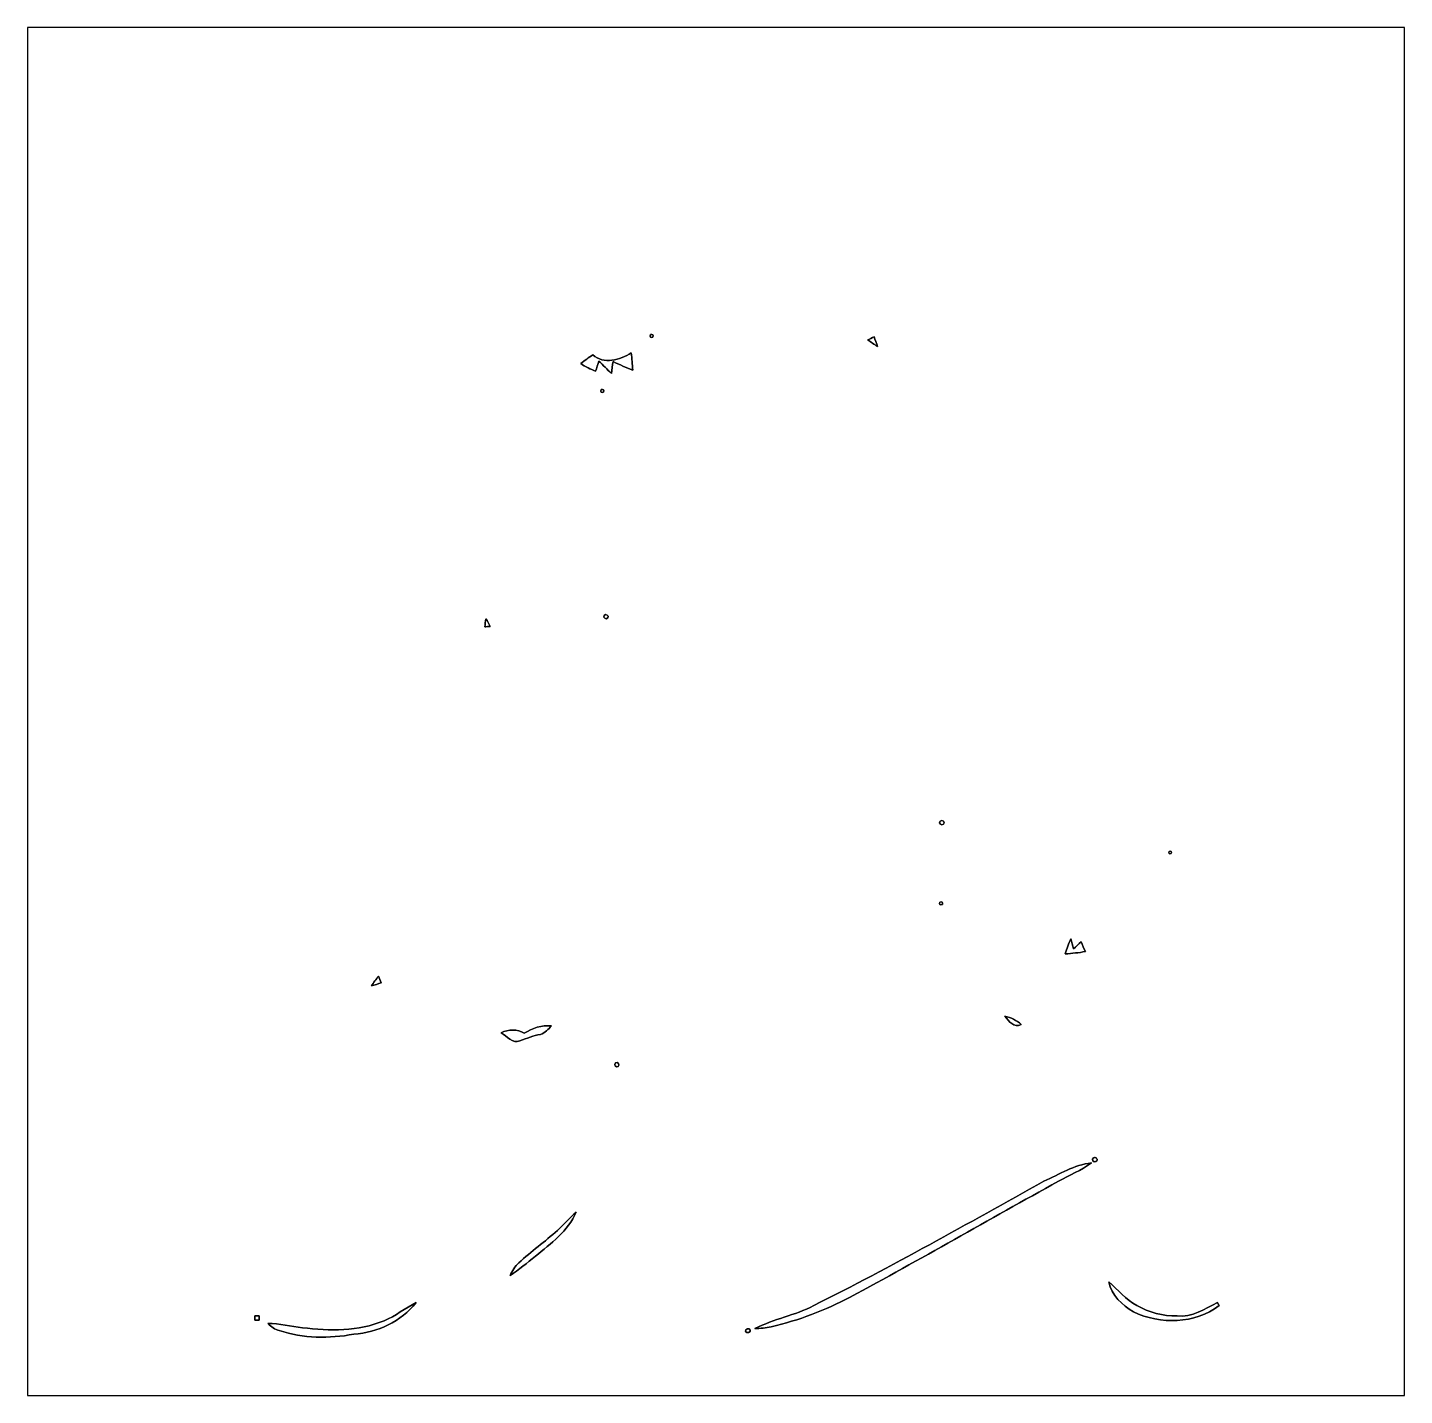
# Model space of a CAD drawing. Header units: centimetres. Extents: x -16.8 to 16.8, y -16.7 to 16.7.
import ezdxf

# ---------------------------------------------------------------- set-up
doc = ezdxf.new("R2010")
doc.units = ezdxf.units.CM
doc.header["$MEASUREMENT"] = 0
doc.layers.add('Layer 1', color=7, linetype='Continuous')

msp = doc.modelspace()

# ---------------------------------------------------------------- linework, layer by layer
at = {"layer": 'Layer 1', "color": 7}
for points, knots in [([(-16.77458, 16.66875), (-16.77458, 16.66875), (16.77458, 16.66875), (16.77458, 16.66875), (16.77458, 16.66875), (16.77458, 16.66875), (16.77458, -16.66875), (16.77458, -16.66875), (16.77458, -16.66875), (16.77458, -16.66875), (-16.77458, -16.66875), (-16.77458, -16.66875), (-16.77458, -16.66875), (-16.77458, -16.66875), (-16.77458, 16.66875), (-16.77458, 16.66875), (-16.77458, 16.66875), (-16.77458, 16.66875), (-16.77458, 16.66875), (-16.77458, 16.66875)], [0, 0, 0, 0, 0.16666667, 0.16666667, 0.16666667, 0.16666667, 0.33333333, 0.33333333, 0.33333333, 0.33333333, 0.5, 0.5, 0.5, 0.5, 0.66666667, 0.66666667, 0.66666667, 0.66666667, 1, 1, 1, 1]), ([(-1.59914, 9.18386), (-1.54199, 9.20221), (-1.52224, 9.18281), (-1.54058, 9.1253), (-1.54058, 9.1253), (-1.59808, 9.10696), (-1.61784, 9.12671), (-1.59914, 9.18386)], [0, 0, 0, 0, 0.33333333, 0.33333333, 0.33333333, 0.33333333, 1, 1, 1, 1]), ([(3.69923, 9.0551), (3.74932, 9.0805), (3.79977, 9.10625), (3.84986, 9.13236), (3.84986, 9.13236), (3.87914, 9.05369), (3.90913, 8.97537), (3.93665, 8.896), (3.93665, 8.896), (3.85551, 8.94644), (3.77719, 9.00077), (3.69923, 9.0551)], [0, 0, 0, 0, 0.25, 0.25, 0.25, 0.25, 0.5, 0.5, 0.5, 0.5, 1, 1, 1, 1]), ([(-2.99967, 8.69562), (-2.73791, 8.44867), (-2.33574, 8.56791), (-2.06516, 8.7376), (-2.06516, 8.7376), (-2.05105, 8.59931), (-2.038, 8.46067), (-2.02671, 8.32203), (-2.02671, 8.32203), (-2.19287, 8.37706), (-2.34915, 8.45573), (-2.5079, 8.5277), (-2.5079, 8.5277), (-2.52659, 8.43139), (-2.53894, 8.33437), (-2.54847, 8.23701), (-2.54847, 8.23701), (-2.65254, 8.33508), (-2.75026, 8.44021), (-2.85256, 8.54075), (-2.85256, 8.54075), (-2.88008, 8.45785), (-2.90689, 8.37494), (-2.93229, 8.29134), (-2.93229, 8.29134), (-3.05823, 8.34461), (-3.18135, 8.40458), (-3.29671, 8.47796), (-3.29671, 8.47796), (-3.2004, 8.55416), (-3.10021, 8.62506), (-2.99967, 8.69562)], [0, 0, 0, 0, 0.11111111, 0.11111111, 0.11111111, 0.11111111, 0.22222222, 0.22222222, 0.22222222, 0.22222222, 0.33333333, 0.33333333, 0.33333333, 0.33333333, 0.44444444, 0.44444444, 0.44444444, 0.44444444, 0.55555556, 0.55555556, 0.55555556, 0.55555556, 0.66666667, 0.66666667, 0.66666667, 0.66666667, 0.77777778, 0.77777778, 0.77777778, 0.77777778, 1, 1, 1, 1]), ([(-2.79859, 7.84331), (-2.74144, 7.86165), (-2.72168, 7.84225), (-2.74003, 7.78475), (-2.74003, 7.78475), (-2.79753, 7.7664), (-2.81728, 7.78616), (-2.79859, 7.84331)], [0, 0, 0, 0, 0.33333333, 0.33333333, 0.33333333, 0.33333333, 1, 1, 1, 1]), ([(-2.72274, 2.33962), (-2.68781, 2.39219), (-2.59856, 2.33362), (-2.63948, 2.28177), (-2.63948, 2.28177), (-2.67511, 2.22956), (-2.76401, 2.28812), (-2.72274, 2.33962)], [0, 0, 0, 0, 0.33333333, 0.33333333, 0.33333333, 0.33333333, 1, 1, 1, 1]), ([(-5.60564, 2.26025), (-5.56895, 2.19922), (-5.53403, 2.13678), (-5.50016, 2.07398), (-5.50016, 2.07398), (-5.53367, 2.07081), (-5.60105, 2.0641), (-5.63492, 2.06093), (-5.63492, 2.06093), (-5.62539, 2.1276), (-5.61587, 2.19428), (-5.60564, 2.26025)], [0, 0, 0, 0, 0.25, 0.25, 0.25, 0.25, 0.5, 0.5, 0.5, 0.5, 1, 1, 1, 1]), ([(5.46488, -2.67229), (5.51145, -2.62043), (5.59329, -2.70122), (5.54073, -2.74849), (5.54073, -2.74849), (5.49451, -2.79964), (5.41443, -2.71851), (5.46488, -2.67229)], [0, 0, 0, 0, 0.33333333, 0.33333333, 0.33333333, 0.33333333, 1, 1, 1, 1]), ([(11.03842, -3.4096), (11.08745, -3.39408), (11.10474, -3.41101), (11.08957, -3.46075), (11.08957, -3.46075), (11.03983, -3.47557), (11.02289, -3.45863), (11.03842, -3.4096)], [0, 0, 0, 0, 0.33333333, 0.33333333, 0.33333333, 0.33333333, 1, 1, 1, 1]), ([(5.45641, -4.64502), (5.51356, -4.62633), (5.53297, -4.64608), (5.51497, -4.70359), (5.51497, -4.70359), (5.45747, -4.72158), (5.43772, -4.70217), (5.45641, -4.64502)], [0, 0, 0, 0, 0.33333333, 0.33333333, 0.33333333, 0.33333333, 1, 1, 1, 1]), ([(8.51112, -5.90656), (8.54569, -5.77956), (8.59226, -5.65609), (8.64658, -5.53649), (8.64658, -5.53649), (8.66881, -5.61799), (8.68821, -5.70054), (8.70832, -5.78309), (8.70832, -5.78309), (8.77182, -5.72876), (8.8332, -5.67196), (8.89459, -5.61552), (8.89459, -5.61552), (8.93163, -5.69242), (8.9662, -5.77074), (8.99971, -5.84976), (8.99971, -5.84976), (8.83814, -5.87904), (8.67445, -5.89562), (8.51112, -5.90656)], [0, 0, 0, 0, 0.16666667, 0.16666667, 0.16666667, 0.16666667, 0.33333333, 0.33333333, 0.33333333, 0.33333333, 0.5, 0.5, 0.5, 0.5, 0.66666667, 0.66666667, 0.66666667, 0.66666667, 1, 1, 1, 1]), ([(-8.39682, -6.68867), (-8.34108, -6.60576), (-8.28287, -6.52463), (-8.22078, -6.44631), (-8.22078, -6.44631), (-8.19891, -6.50099), (-8.17704, -6.55638), (-8.15552, -6.61211), (-8.15552, -6.61211), (-8.2356, -6.63857), (-8.31603, -6.66468), (-8.39682, -6.68867)], [0, 0, 0, 0, 0.25, 0.25, 0.25, 0.25, 0.5, 0.5, 0.5, 0.5, 1, 1, 1, 1]), ([(-4.67219, -7.84154), (-4.47075, -7.72301), (-4.24921, -7.63129), (-4.00861, -7.66304), (-4.00861, -7.66304), (-4.08799, -7.74065), (-4.16525, -7.83308), (-4.27426, -7.868), (-4.27426, -7.868), (-4.44782, -7.90116), (-4.61222, -7.96361), (-4.77626, -8.02675), (-4.77626, -8.02675), (-4.95406, -8.10295), (-5.09693, -7.91175), (-5.23663, -7.82814), (-5.23663, -7.82814), (-5.05566, -7.75018), (-4.84434, -7.73218), (-4.67219, -7.84154)], [0, 0, 0, 0, 0.16666667, 0.16666667, 0.16666667, 0.16666667, 0.33333333, 0.33333333, 0.33333333, 0.33333333, 0.5, 0.5, 0.5, 0.5, 0.66666667, 0.66666667, 0.66666667, 0.66666667, 1, 1, 1, 1]), ([(7.04144, -7.42244), (7.18855, -7.46019), (7.32084, -7.52828), (7.43761, -7.62706), (7.43761, -7.62706), (7.25981, -7.7156), (7.13317, -7.55121), (7.04144, -7.42244)], [0, 0, 0, 0, 0.33333333, 0.33333333, 0.33333333, 0.33333333, 1, 1, 1, 1]), ([(-2.44546, -8.56615), (-2.39395, -8.52487), (-2.33539, -8.61377), (-2.3876, -8.64941), (-2.3876, -8.64941), (-2.43946, -8.69033), (-2.49802, -8.60107), (-2.44546, -8.56615)], [0, 0, 0, 0, 0.33333333, 0.33333333, 0.33333333, 0.33333333, 1, 1, 1, 1]), ([(7.99077, -11.4487), (8.36648, -11.28042), (8.72913, -11.04441), (9.14717, -11.00137), (9.14717, -11.00137), (8.90058, -11.18658), (8.60989, -11.29771), (8.34284, -11.44834), (8.34284, -11.44834), (6.64739, -12.3825), (4.97381, -13.35617), (3.26884, -14.27304), (3.26884, -14.27304), (2.66241, -14.59583), (2.0133, -14.8336), (1.34655, -14.99764), (1.34655, -14.99764), (1.21497, -15.0241), (1.08091, -15.03221), (0.94756, -15.03856), (0.94756, -15.03856), (1.40511, -14.8015), (1.92334, -14.72001), (2.37984, -14.47941), (2.37984, -14.47941), (4.28061, -13.52656), (6.13339, -12.48234), (7.99077, -11.4487)], [0, 0, 0, 0, 0.125, 0.125, 0.125, 0.125, 0.25, 0.25, 0.25, 0.25, 0.375, 0.375, 0.375, 0.375, 0.5, 0.5, 0.5, 0.5, 0.625, 0.625, 0.625, 0.625, 0.75, 0.75, 0.75, 0.75, 1, 1, 1, 1]), ([(9.19939, -10.87931), (9.25477, -10.83839), (9.32568, -10.93117), (9.25724, -10.96398), (9.25724, -10.96398), (9.2008, -11.00279), (9.13059, -10.91248), (9.19939, -10.87931)], [0, 0, 0, 0, 0.33333333, 0.33333333, 0.33333333, 0.33333333, 1, 1, 1, 1]), ([(-3.86433, -12.64602), (-3.70699, -12.50209), (-3.56976, -12.33699), (-3.40536, -12.20117), (-3.40536, -12.20117), (-3.60821, -12.66261), (-4.02131, -12.96599), (-4.39984, -13.27467), (-4.39984, -13.27467), (-4.60375, -13.43413), (-4.79884, -13.60699), (-5.01862, -13.74563), (-5.01862, -13.74563), (-4.96641, -13.63063), (-4.89903, -13.52021), (-4.80448, -13.43554), (-4.80448, -13.43554), (-4.50215, -13.15932), (-4.16595, -12.92296), (-3.86433, -12.64602)], [0, 0, 0, 0, 0.16666667, 0.16666667, 0.16666667, 0.16666667, 0.33333333, 0.33333333, 0.33333333, 0.33333333, 0.5, 0.5, 0.5, 0.5, 0.66666667, 0.66666667, 0.66666667, 0.66666667, 1, 1, 1, 1]), ([(9.57121, -13.90227), (9.80334, -14.08677), (9.98044, -14.34183), (10.25137, -14.47553), (10.25137, -14.47553), (10.55052, -14.64204), (10.89166, -14.73976), (11.23597, -14.73094), (11.23597, -14.73094), (11.6018, -14.77433), (11.90519, -14.55667), (12.21564, -14.40639), (12.21564, -14.40639), (12.22692, -14.42473), (12.24986, -14.46177), (12.2615, -14.48012), (12.2615, -14.48012), (11.66566, -14.92497), (10.82922, -14.94966), (10.17235, -14.62793), (10.17235, -14.62793), (9.89154, -14.4713), (9.64106, -14.22541), (9.57121, -13.90227)], [0, 0, 0, 0, 0.14285714, 0.14285714, 0.14285714, 0.14285714, 0.28571429, 0.28571429, 0.28571429, 0.28571429, 0.42857143, 0.42857143, 0.42857143, 0.42857143, 0.57142857, 0.57142857, 0.57142857, 0.57142857, 0.71428571, 0.71428571, 0.71428571, 0.71428571, 1, 1, 1, 1]), ([(-8.08884, -14.84771), (-7.80909, -14.73447), (-7.57379, -14.53903), (-7.30426, -14.40568), (-7.30426, -14.40568), (-7.67045, -14.86641), (-8.24336, -15.1317), (-8.82438, -15.17544), (-8.82438, -15.17544), (-9.42622, -15.28798), (-10.05452, -15.27563), (-10.64013, -15.08795), (-10.64013, -15.08795), (-10.74702, -15.05832), (-10.83733, -14.9927), (-10.91636, -14.91721), (-10.91636, -14.91721), (-10.63272, -14.91015), (-10.35791, -14.99306), (-10.0771, -15.01987), (-10.0771, -15.01987), (-9.41564, -15.09077), (-8.71361, -15.11476), (-8.08884, -14.84771)], [0, 0, 0, 0, 0.14285714, 0.14285714, 0.14285714, 0.14285714, 0.28571429, 0.28571429, 0.28571429, 0.28571429, 0.42857143, 0.42857143, 0.42857143, 0.42857143, 0.57142857, 0.57142857, 0.57142857, 0.57142857, 0.71428571, 0.71428571, 0.71428571, 0.71428571, 1, 1, 1, 1]), ([(-11.23597, -14.72847), (-11.20951, -14.72847), (-11.1566, -14.72847), (-11.13014, -14.72847), (-11.13014, -14.72847), (-11.13014, -14.75493), (-11.13014, -14.80785), (-11.13014, -14.83431), (-11.13014, -14.83431), (-11.1566, -14.83431), (-11.20951, -14.83431), (-11.23597, -14.83431), (-11.23597, -14.83431), (-11.23597, -14.80785), (-11.23597, -14.75493), (-11.23597, -14.72847)], [0, 0, 0, 0, 0.2, 0.2, 0.2, 0.2, 0.4, 0.4, 0.4, 0.4, 0.6, 0.6, 0.6, 0.6, 1, 1, 1, 1]), ([(0.76694, -15.04456), (0.83573, -15.0174), (0.87383, -15.12923), (0.79128, -15.13276), (0.79128, -15.13276), (0.71896, -15.15816), (0.68509, -15.05232), (0.76694, -15.04456)], [0, 0, 0, 0, 0.33333333, 0.33333333, 0.33333333, 0.33333333, 1, 1, 1, 1])]:
    msp.add_open_spline(points, degree=3, knots=knots, dxfattribs=at)
at = {"layer": 'Layer 1'}
for points, knots in [([(-1.59914, 9.18386), (-1.61784, 9.12671), (-1.59808, 9.10696), (-1.54058, 9.1253), (-1.54058, 9.1253), (-1.52224, 9.18281), (-1.54199, 9.20221), (-1.59914, 9.18386), (-1.59914, 9.18386), (-1.59914, 9.18386), (-1.59914, 9.18386), (-1.59914, 9.18386)], [0, 0, 0, 0, 0.25, 0.25, 0.25, 0.25, 0.5, 0.5, 0.5, 0.5, 1, 1, 1, 1]), ([(3.69923, 9.0551), (3.77719, 9.00077), (3.85551, 8.94644), (3.93665, 8.896), (3.93665, 8.896), (3.90913, 8.97537), (3.87914, 9.05369), (3.84986, 9.13236), (3.84986, 9.13236), (3.79977, 9.10625), (3.74932, 9.0805), (3.69923, 9.0551), (3.69923, 9.0551), (3.69923, 9.0551), (3.69923, 9.0551), (3.69923, 9.0551)], [0, 0, 0, 0, 0.2, 0.2, 0.2, 0.2, 0.4, 0.4, 0.4, 0.4, 0.6, 0.6, 0.6, 0.6, 1, 1, 1, 1]), ([(-2.99967, 8.69562), (-3.10021, 8.62506), (-3.2004, 8.55416), (-3.29671, 8.47796), (-3.29671, 8.47796), (-3.18135, 8.40458), (-3.05823, 8.34461), (-2.93229, 8.29134), (-2.93229, 8.29134), (-2.90689, 8.37494), (-2.88008, 8.45785), (-2.85256, 8.54075), (-2.85256, 8.54075), (-2.75026, 8.44021), (-2.65254, 8.33508), (-2.54847, 8.23701), (-2.54847, 8.23701), (-2.53894, 8.33437), (-2.52659, 8.43139), (-2.5079, 8.5277), (-2.5079, 8.5277), (-2.34915, 8.45573), (-2.19287, 8.37706), (-2.02671, 8.32203), (-2.02671, 8.32203), (-2.038, 8.46067), (-2.05105, 8.59931), (-2.06516, 8.7376), (-2.06516, 8.7376), (-2.33574, 8.56791), (-2.73791, 8.44867), (-2.99967, 8.69562), (-2.99967, 8.69562), (-2.99967, 8.69562), (-2.99967, 8.69562), (-2.99967, 8.69562)], [0, 0, 0, 0, 0.1, 0.1, 0.1, 0.1, 0.2, 0.2, 0.2, 0.2, 0.3, 0.3, 0.3, 0.3, 0.4, 0.4, 0.4, 0.4, 0.5, 0.5, 0.5, 0.5, 0.6, 0.6, 0.6, 0.6, 0.7, 0.7, 0.7, 0.7, 0.8, 0.8, 0.8, 0.8, 1, 1, 1, 1]), ([(-2.79859, 7.84331), (-2.81728, 7.78616), (-2.79753, 7.7664), (-2.74003, 7.78475), (-2.74003, 7.78475), (-2.72168, 7.84225), (-2.74144, 7.86165), (-2.79859, 7.84331), (-2.79859, 7.84331), (-2.79859, 7.84331), (-2.79859, 7.84331), (-2.79859, 7.84331)], [0, 0, 0, 0, 0.25, 0.25, 0.25, 0.25, 0.5, 0.5, 0.5, 0.5, 1, 1, 1, 1]), ([(-2.72274, 2.33962), (-2.76401, 2.28812), (-2.67511, 2.22956), (-2.63948, 2.28177), (-2.63948, 2.28177), (-2.59856, 2.33362), (-2.68781, 2.39219), (-2.72274, 2.33962), (-2.72274, 2.33962), (-2.72274, 2.33962), (-2.72274, 2.33962), (-2.72274, 2.33962)], [0, 0, 0, 0, 0.25, 0.25, 0.25, 0.25, 0.5, 0.5, 0.5, 0.5, 1, 1, 1, 1]), ([(-5.60564, 2.26025), (-5.61587, 2.19428), (-5.62539, 2.1276), (-5.63492, 2.06093), (-5.63492, 2.06093), (-5.60105, 2.0641), (-5.53367, 2.07081), (-5.50016, 2.07398), (-5.50016, 2.07398), (-5.53403, 2.13678), (-5.56895, 2.19922), (-5.60564, 2.26025), (-5.60564, 2.26025), (-5.60564, 2.26025), (-5.60564, 2.26025), (-5.60564, 2.26025)], [0, 0, 0, 0, 0.2, 0.2, 0.2, 0.2, 0.4, 0.4, 0.4, 0.4, 0.6, 0.6, 0.6, 0.6, 1, 1, 1, 1]), ([(5.46488, -2.67229), (5.41443, -2.71851), (5.49451, -2.79964), (5.54073, -2.74849), (5.54073, -2.74849), (5.59329, -2.70122), (5.51145, -2.62043), (5.46488, -2.67229), (5.46488, -2.67229), (5.46488, -2.67229), (5.46488, -2.67229), (5.46488, -2.67229)], [0, 0, 0, 0, 0.25, 0.25, 0.25, 0.25, 0.5, 0.5, 0.5, 0.5, 1, 1, 1, 1]), ([(11.03842, -3.4096), (11.02289, -3.45863), (11.03983, -3.47557), (11.08957, -3.46075), (11.08957, -3.46075), (11.10474, -3.41101), (11.08745, -3.39408), (11.03842, -3.4096), (11.03842, -3.4096), (11.03842, -3.4096), (11.03842, -3.4096), (11.03842, -3.4096)], [0, 0, 0, 0, 0.25, 0.25, 0.25, 0.25, 0.5, 0.5, 0.5, 0.5, 1, 1, 1, 1]), ([(5.45641, -4.64502), (5.43772, -4.70217), (5.45747, -4.72158), (5.51497, -4.70359), (5.51497, -4.70359), (5.53297, -4.64608), (5.51356, -4.62633), (5.45641, -4.64502), (5.45641, -4.64502), (5.45641, -4.64502), (5.45641, -4.64502), (5.45641, -4.64502)], [0, 0, 0, 0, 0.25, 0.25, 0.25, 0.25, 0.5, 0.5, 0.5, 0.5, 1, 1, 1, 1]), ([(8.51112, -5.90656), (8.67445, -5.89562), (8.83814, -5.87904), (8.99971, -5.84976), (8.99971, -5.84976), (8.9662, -5.77074), (8.93163, -5.69242), (8.89459, -5.61552), (8.89459, -5.61552), (8.8332, -5.67196), (8.77182, -5.72876), (8.70832, -5.78309), (8.70832, -5.78309), (8.68821, -5.70054), (8.66881, -5.61799), (8.64658, -5.53649), (8.64658, -5.53649), (8.59226, -5.65609), (8.54569, -5.77956), (8.51112, -5.90656), (8.51112, -5.90656), (8.51112, -5.90656), (8.51112, -5.90656), (8.51112, -5.90656)], [0, 0, 0, 0, 0.14285714, 0.14285714, 0.14285714, 0.14285714, 0.28571429, 0.28571429, 0.28571429, 0.28571429, 0.42857143, 0.42857143, 0.42857143, 0.42857143, 0.57142857, 0.57142857, 0.57142857, 0.57142857, 0.71428571, 0.71428571, 0.71428571, 0.71428571, 1, 1, 1, 1]), ([(-8.39682, -6.68867), (-8.31603, -6.66468), (-8.2356, -6.63857), (-8.15552, -6.61211), (-8.15552, -6.61211), (-8.17704, -6.55638), (-8.19891, -6.50099), (-8.22078, -6.44631), (-8.22078, -6.44631), (-8.28287, -6.52463), (-8.34108, -6.60576), (-8.39682, -6.68867), (-8.39682, -6.68867), (-8.39682, -6.68867), (-8.39682, -6.68867), (-8.39682, -6.68867)], [0, 0, 0, 0, 0.2, 0.2, 0.2, 0.2, 0.4, 0.4, 0.4, 0.4, 0.6, 0.6, 0.6, 0.6, 1, 1, 1, 1]), ([(-4.67219, -7.84154), (-4.84434, -7.73218), (-5.05566, -7.75018), (-5.23663, -7.82814), (-5.23663, -7.82814), (-5.09693, -7.91175), (-4.95406, -8.10295), (-4.77626, -8.02675), (-4.77626, -8.02675), (-4.61222, -7.96361), (-4.44782, -7.90116), (-4.27426, -7.868), (-4.27426, -7.868), (-4.16525, -7.83308), (-4.08799, -7.74065), (-4.00861, -7.66304), (-4.00861, -7.66304), (-4.24921, -7.63129), (-4.47075, -7.72301), (-4.67219, -7.84154), (-4.67219, -7.84154), (-4.67219, -7.84154), (-4.67219, -7.84154), (-4.67219, -7.84154)], [0, 0, 0, 0, 0.14285714, 0.14285714, 0.14285714, 0.14285714, 0.28571429, 0.28571429, 0.28571429, 0.28571429, 0.42857143, 0.42857143, 0.42857143, 0.42857143, 0.57142857, 0.57142857, 0.57142857, 0.57142857, 0.71428571, 0.71428571, 0.71428571, 0.71428571, 1, 1, 1, 1]), ([(7.04144, -7.42244), (7.13317, -7.55121), (7.25981, -7.7156), (7.43761, -7.62706), (7.43761, -7.62706), (7.32084, -7.52828), (7.18855, -7.46019), (7.04144, -7.42244), (7.04144, -7.42244), (7.04144, -7.42244), (7.04144, -7.42244), (7.04144, -7.42244)], [0, 0, 0, 0, 0.25, 0.25, 0.25, 0.25, 0.5, 0.5, 0.5, 0.5, 1, 1, 1, 1]), ([(-2.44546, -8.56615), (-2.49802, -8.60107), (-2.43946, -8.69033), (-2.3876, -8.64941), (-2.3876, -8.64941), (-2.33539, -8.61377), (-2.39395, -8.52487), (-2.44546, -8.56615), (-2.44546, -8.56615), (-2.44546, -8.56615), (-2.44546, -8.56615), (-2.44546, -8.56615)], [0, 0, 0, 0, 0.25, 0.25, 0.25, 0.25, 0.5, 0.5, 0.5, 0.5, 1, 1, 1, 1]), ([(7.99077, -11.4487), (6.13339, -12.48234), (4.28061, -13.52656), (2.37984, -14.47941), (2.37984, -14.47941), (1.92334, -14.72001), (1.40511, -14.8015), (0.94756, -15.03856), (0.94756, -15.03856), (1.08091, -15.03221), (1.21497, -15.0241), (1.34655, -14.99764), (1.34655, -14.99764), (2.0133, -14.8336), (2.66241, -14.59583), (3.26884, -14.27304), (3.26884, -14.27304), (4.97381, -13.35617), (6.64739, -12.3825), (8.34284, -11.44834), (8.34284, -11.44834), (8.60989, -11.29771), (8.90058, -11.18658), (9.14717, -11.00137), (9.14717, -11.00137), (8.72913, -11.04441), (8.36648, -11.28042), (7.99077, -11.4487), (7.99077, -11.4487), (7.99077, -11.4487), (7.99077, -11.4487), (7.99077, -11.4487)], [0, 0, 0, 0, 0.11111111, 0.11111111, 0.11111111, 0.11111111, 0.22222222, 0.22222222, 0.22222222, 0.22222222, 0.33333333, 0.33333333, 0.33333333, 0.33333333, 0.44444444, 0.44444444, 0.44444444, 0.44444444, 0.55555556, 0.55555556, 0.55555556, 0.55555556, 0.66666667, 0.66666667, 0.66666667, 0.66666667, 0.77777778, 0.77777778, 0.77777778, 0.77777778, 1, 1, 1, 1]), ([(9.19939, -10.87931), (9.13059, -10.91248), (9.2008, -11.00279), (9.25724, -10.96398), (9.25724, -10.96398), (9.32568, -10.93117), (9.25477, -10.83839), (9.19939, -10.87931), (9.19939, -10.87931), (9.19939, -10.87931), (9.19939, -10.87931), (9.19939, -10.87931)], [0, 0, 0, 0, 0.25, 0.25, 0.25, 0.25, 0.5, 0.5, 0.5, 0.5, 1, 1, 1, 1]), ([(-3.86433, -12.64602), (-4.16595, -12.92296), (-4.50215, -13.15932), (-4.80448, -13.43554), (-4.80448, -13.43554), (-4.89903, -13.52021), (-4.96641, -13.63063), (-5.01862, -13.74563), (-5.01862, -13.74563), (-4.79884, -13.60699), (-4.60375, -13.43413), (-4.39984, -13.27467), (-4.39984, -13.27467), (-4.02131, -12.96599), (-3.60821, -12.66261), (-3.40536, -12.20117), (-3.40536, -12.20117), (-3.56976, -12.33699), (-3.70699, -12.50209), (-3.86433, -12.64602), (-3.86433, -12.64602), (-3.86433, -12.64602), (-3.86433, -12.64602), (-3.86433, -12.64602)], [0, 0, 0, 0, 0.14285714, 0.14285714, 0.14285714, 0.14285714, 0.28571429, 0.28571429, 0.28571429, 0.28571429, 0.42857143, 0.42857143, 0.42857143, 0.42857143, 0.57142857, 0.57142857, 0.57142857, 0.57142857, 0.71428571, 0.71428571, 0.71428571, 0.71428571, 1, 1, 1, 1]), ([(9.57121, -13.90227), (9.64106, -14.22541), (9.89154, -14.4713), (10.17235, -14.62793), (10.17235, -14.62793), (10.82922, -14.94966), (11.66566, -14.92497), (12.2615, -14.48012), (12.2615, -14.48012), (12.24986, -14.46177), (12.22692, -14.42473), (12.21564, -14.40639), (12.21564, -14.40639), (11.90519, -14.55667), (11.6018, -14.77433), (11.23597, -14.73094), (11.23597, -14.73094), (10.89166, -14.73976), (10.55052, -14.64204), (10.25137, -14.47553), (10.25137, -14.47553), (9.98044, -14.34183), (9.80334, -14.08677), (9.57121, -13.90227), (9.57121, -13.90227), (9.57121, -13.90227), (9.57121, -13.90227), (9.57121, -13.90227)], [0, 0, 0, 0, 0.125, 0.125, 0.125, 0.125, 0.25, 0.25, 0.25, 0.25, 0.375, 0.375, 0.375, 0.375, 0.5, 0.5, 0.5, 0.5, 0.625, 0.625, 0.625, 0.625, 0.75, 0.75, 0.75, 0.75, 1, 1, 1, 1]), ([(-8.08884, -14.84771), (-8.71361, -15.11476), (-9.41564, -15.09077), (-10.0771, -15.01987), (-10.0771, -15.01987), (-10.35791, -14.99306), (-10.63272, -14.91015), (-10.91636, -14.91721), (-10.91636, -14.91721), (-10.83733, -14.9927), (-10.74702, -15.05832), (-10.64013, -15.08795), (-10.64013, -15.08795), (-10.05452, -15.27563), (-9.42622, -15.28798), (-8.82438, -15.17544), (-8.82438, -15.17544), (-8.24336, -15.1317), (-7.67045, -14.86641), (-7.30426, -14.40568), (-7.30426, -14.40568), (-7.57379, -14.53903), (-7.80909, -14.73447), (-8.08884, -14.84771), (-8.08884, -14.84771), (-8.08884, -14.84771), (-8.08884, -14.84771), (-8.08884, -14.84771)], [0, 0, 0, 0, 0.125, 0.125, 0.125, 0.125, 0.25, 0.25, 0.25, 0.25, 0.375, 0.375, 0.375, 0.375, 0.5, 0.5, 0.5, 0.5, 0.625, 0.625, 0.625, 0.625, 0.75, 0.75, 0.75, 0.75, 1, 1, 1, 1]), ([(-11.23597, -14.72847), (-11.23597, -14.75493), (-11.23597, -14.80785), (-11.23597, -14.83431), (-11.23597, -14.83431), (-11.20951, -14.83431), (-11.1566, -14.83431), (-11.13014, -14.83431), (-11.13014, -14.83431), (-11.13014, -14.80785), (-11.13014, -14.75493), (-11.13014, -14.72847), (-11.13014, -14.72847), (-11.1566, -14.72847), (-11.20951, -14.72847), (-11.23597, -14.72847), (-11.23597, -14.72847), (-11.23597, -14.72847), (-11.23597, -14.72847), (-11.23597, -14.72847)], [0, 0, 0, 0, 0.16666667, 0.16666667, 0.16666667, 0.16666667, 0.33333333, 0.33333333, 0.33333333, 0.33333333, 0.5, 0.5, 0.5, 0.5, 0.66666667, 0.66666667, 0.66666667, 0.66666667, 1, 1, 1, 1]), ([(0.76694, -15.04456), (0.68509, -15.05232), (0.71896, -15.15816), (0.79128, -15.13276), (0.79128, -15.13276), (0.87383, -15.12923), (0.83573, -15.0174), (0.76694, -15.04456)], [0, 0, 0, 0, 0.33333333, 0.33333333, 0.33333333, 0.33333333, 1, 1, 1, 1])]:
    msp.add_open_spline(points, degree=3, knots=knots, dxfattribs=at)

doc.saveas('drawing.dxf')
